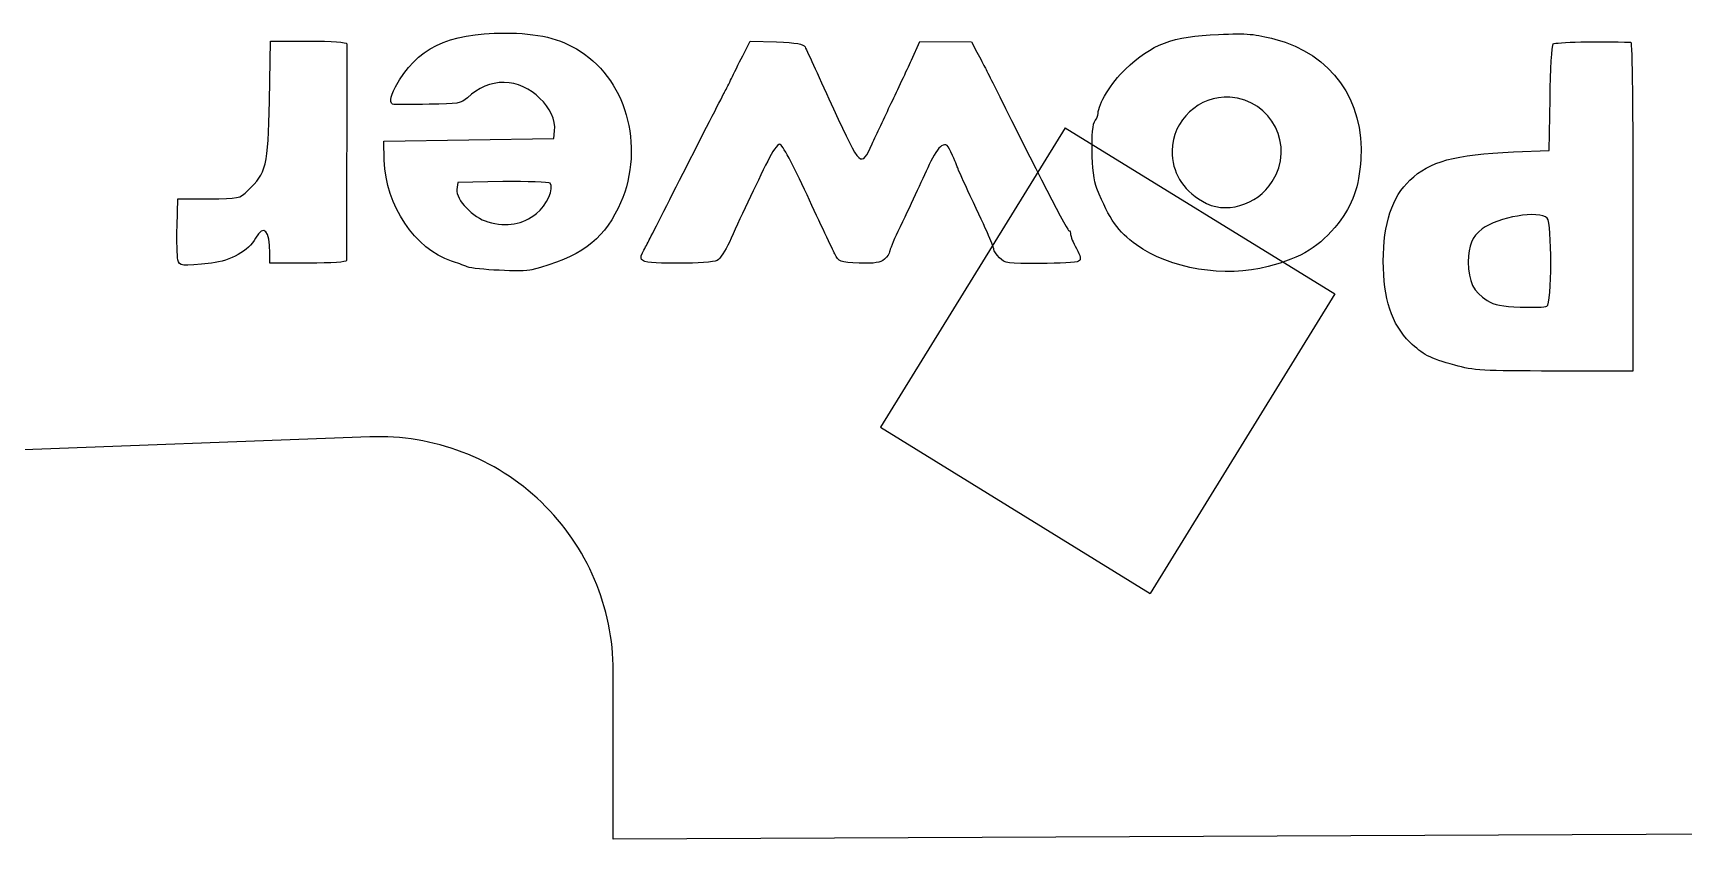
# Model space of a CAD drawing. Header units: centimetres. Extents: x 56783 to 57745, y 15612 to 15912.
# Drawn here: x 56801.8 to 56817.44, y 15622.99 to 15630.63 of the extents above; entities that cross this region are included whole.
import ezdxf

# ---------------------------------------------------------------- set-up
doc = ezdxf.new("R2010")
doc.units = ezdxf.units.CM
doc.header["$MEASUREMENT"] = 0
for name, color, linetype in [('Exterior', 7, 'Continuous'), ('Interior', 4, 'Continuous'), ('Publicidades', 6, 'Continuous')]:
    doc.layers.add(name, color=color, linetype=linetype)

msp = doc.modelspace()

# ---------------------------------------------------------------- linework, layer by layer
at = {"layer": 'Exterior'}
for p, q in [((56804.991, 15626.805), (56792.719, 15626.343)), ((56807.297, 15622.993), (56807.297, 15624.584)), ((56820.898, 15623.054), (56807.297, 15622.993))]:
    msp.add_line(p, q, dxfattribs=at)
msp.add_arc((56805.075, 15624.584), 2.222, 0, 92.1535, dxfattribs=at)
at = {"layer": 'Interior'}
for p, q in [((56811.577, 15629.733), (56809.827, 15626.896)), ((56811.577, 15629.733), (56814.131, 15628.158)), ((56814.131, 15628.158), (56812.381, 15625.321)), ((56809.827, 15626.896), (56812.381, 15625.321))]:
    msp.add_line(p, q, dxfattribs=at)
at = {"layer": 'Publicidades'}
for points, knots in [([(56803.491, 15628.451), (56803.675, 15628.471), (56803.841, 15628.565), (56803.909, 15628.687), (56803.987, 15628.822), (56804.044, 15628.762), (56804.044, 15628.546), (56804.044, 15628.546), (56804.044, 15628.45), (56804.044, 15628.45), (56804.044, 15628.45), (56804.408, 15628.45), (56804.408, 15628.45), (56804.634, 15628.45), (56804.771, 15628.46), (56804.771, 15628.476), (56804.771, 15628.476), (56804.773, 15630.528), (56804.773, 15630.528), (56804.773, 15630.544), (56804.635, 15630.554), (56804.412, 15630.554), (56804.412, 15630.554), (56804.051, 15630.555), (56804.051, 15630.555), (56804.051, 15630.555), (56804.04, 15629.988), (56804.04, 15629.988), (56804.027, 15629.365), (56804.014, 15629.305), (56803.837, 15629.139), (56803.756, 15629.061), (56803.751, 15629.061), (56803.465, 15629.061), (56803.465, 15629.061), (56803.174, 15629.059), (56803.174, 15629.059), (56803.174, 15629.059), (56803.166, 15628.802), (56803.166, 15628.802), (56803.161, 15628.659), (56803.166, 15628.516), (56803.174, 15628.482), (56803.189, 15628.42), (56803.205, 15628.417), (56803.491, 15628.451)], [0, 0, 0, 0, 0.066667, 0.066667, 0.066667, 0.133333, 0.133333, 0.133333, 0.2, 0.2, 0.2, 0.266667, 0.266667, 0.266667, 0.333333, 0.333333, 0.333333, 0.4, 0.4, 0.4, 0.466667, 0.466667, 0.466667, 0.533333, 0.533333, 0.533333, 0.6, 0.6, 0.6, 0.666667, 0.666667, 0.666667, 0.733333, 0.733333, 0.733333, 0.8, 0.8, 0.8, 0.866667, 0.866667, 0.866667, 0.933333, 0.933333, 0.933333, 1, 1, 1, 1]), ([(56806.525, 15628.386), (56806.987, 15628.51), (56807.187, 15628.656), (56807.343, 15628.97), (56807.604, 15629.502), (56807.441, 15630.17), (56806.984, 15630.459), (56806.794, 15630.581), (56806.584, 15630.63), (56806.267, 15630.631), (56805.726, 15630.631), (56805.433, 15630.486), (56805.235, 15630.12), (56805.18, 15630.018), (56805.175, 15629.956), (56805.219, 15629.954), (56805.238, 15629.954), (56805.388, 15629.953), (56805.552, 15629.956), (56805.827, 15629.958), (56805.856, 15629.963), (56805.916, 15630.018), (56806.017, 15630.114), (56806.137, 15630.163), (56806.264, 15630.163), (56806.508, 15630.163), (56806.765, 15629.913), (56806.741, 15629.703), (56806.741, 15629.703), (56806.734, 15629.63), (56806.734, 15629.63), (56806.734, 15629.63), (56805.928, 15629.618), (56805.928, 15629.618), (56805.928, 15629.618), (56805.123, 15629.606), (56805.123, 15629.606), (56805.123, 15629.606), (56805.128, 15629.426), (56805.128, 15629.426), (56805.143, 15628.995), (56805.418, 15628.582), (56805.766, 15628.47), (56805.813, 15628.454), (56805.878, 15628.431), (56805.914, 15628.415), (56805.987, 15628.387), (56806.444, 15628.365), (56806.525, 15628.386), (56806.525, 15628.386), (56806.525, 15628.386), (56806.525, 15628.386)], [0, 0, 0, 0, 0.058824, 0.058824, 0.058824, 0.117647, 0.117647, 0.117647, 0.176471, 0.176471, 0.176471, 0.235294, 0.235294, 0.235294, 0.294118, 0.294118, 0.294118, 0.352941, 0.352941, 0.352941, 0.411765, 0.411765, 0.411765, 0.470588, 0.470588, 0.470588, 0.529412, 0.529412, 0.529412, 0.588235, 0.588235, 0.588235, 0.647059, 0.647059, 0.647059, 0.705882, 0.705882, 0.705882, 0.764706, 0.764706, 0.764706, 0.823529, 0.823529, 0.823529, 0.882353, 0.882353, 0.882353, 0.941176, 0.941176, 0.941176, 1, 1, 1, 1]), ([(56811.705, 15628.468), (56811.731, 15628.483), (56811.725, 15628.512), (56811.684, 15628.59), (56811.653, 15628.644), (56811.629, 15628.704), (56811.629, 15628.722), (56811.629, 15628.738), (56811.622, 15628.756), (56811.609, 15628.761), (56811.593, 15628.767), (56811.178, 15629.577), (56810.906, 15630.133), (56810.872, 15630.198), (56810.836, 15630.271), (56810.823, 15630.297), (56810.807, 15630.323), (56810.774, 15630.391), (56810.742, 15630.448), (56810.742, 15630.448), (56810.691, 15630.549), (56810.691, 15630.549), (56810.691, 15630.549), (56810.2, 15630.55), (56810.2, 15630.55), (56810.2, 15630.55), (56810.122, 15630.373), (56810.122, 15630.373), (56810.077, 15630.277), (56809.991, 15630.093), (56809.929, 15629.965), (56809.869, 15629.836), (56809.788, 15629.664), (56809.749, 15629.581), (56809.645, 15629.35), (56809.638, 15629.355), (56809.383, 15629.914), (56809.329, 15630.028), (56809.251, 15630.197), (56809.21, 15630.291), (56809.168, 15630.384), (56809.124, 15630.478), (56809.114, 15630.499), (56809.098, 15630.527), (56809.033, 15630.54), (56808.844, 15630.546), (56808.844, 15630.546), (56808.594, 15630.554), (56808.594, 15630.554), (56808.594, 15630.554), (56808.524, 15630.416), (56808.524, 15630.416), (56808.485, 15630.341), (56808.438, 15630.242), (56808.417, 15630.2), (56808.396, 15630.156), (56808.368, 15630.099), (56808.352, 15630.071), (56808.337, 15630.042), (56808.173, 15629.725), (56807.993, 15629.369), (56807.811, 15629.011), (56807.65, 15628.694), (56807.634, 15628.661), (56807.616, 15628.629), (56807.59, 15628.577), (56807.574, 15628.549), (56807.554, 15628.505), (56807.554, 15628.487), (56807.582, 15628.471), (56807.631, 15628.44), (56808.221, 15628.442), (56808.281, 15628.476), (56808.309, 15628.489), (56808.361, 15628.569), (56808.398, 15628.65), (56808.479, 15628.837), (56808.658, 15629.213), (56808.76, 15629.418), (56808.801, 15629.506), (56808.853, 15629.577), (56808.874, 15629.577), (56808.897, 15629.577), (56808.999, 15629.387), (56809.133, 15629.096), (56809.255, 15628.831), (56809.375, 15628.579), (56809.395, 15628.537), (56809.434, 15628.462), (56809.442, 15628.459), (56809.626, 15628.451), (56809.777, 15628.446), (56809.826, 15628.454), (56809.865, 15628.487), (56809.894, 15628.511), (56809.915, 15628.544), (56809.915, 15628.557), (56809.915, 15628.573), (56809.949, 15628.659), (56809.993, 15628.75), (56810.11, 15628.994), (56810.214, 15629.22), (56810.29, 15629.386), (56810.326, 15629.466), (56810.378, 15629.547), (56810.407, 15629.562), (56810.453, 15629.586), (56810.464, 15629.575), (56810.51, 15629.469), (56810.542, 15629.401), (56810.565, 15629.344), (56810.565, 15629.339), (56810.565, 15629.334), (56810.617, 15629.219), (56810.679, 15629.087), (56810.842, 15628.741), (56810.902, 15628.606), (56810.902, 15628.58), (56810.902, 15628.57), (56810.925, 15628.533), (56810.957, 15628.502), (56811.006, 15628.447), (56811.029, 15628.445), (56811.341, 15628.447), (56811.523, 15628.447), (56811.686, 15628.457), (56811.705, 15628.468), (56811.705, 15628.468), (56811.705, 15628.468), (56811.705, 15628.468)], [0, 0, 0, 0, 0.023256, 0.023256, 0.023256, 0.046512, 0.046512, 0.046512, 0.069767, 0.069767, 0.069767, 0.093023, 0.093023, 0.093023, 0.116279, 0.116279, 0.116279, 0.139535, 0.139535, 0.139535, 0.162791, 0.162791, 0.162791, 0.186047, 0.186047, 0.186047, 0.209302, 0.209302, 0.209302, 0.232558, 0.232558, 0.232558, 0.255814, 0.255814, 0.255814, 0.27907, 0.27907, 0.27907, 0.302326, 0.302326, 0.302326, 0.325581, 0.325581, 0.325581, 0.348837, 0.348837, 0.348837, 0.372093, 0.372093, 0.372093, 0.395349, 0.395349, 0.395349, 0.418605, 0.418605, 0.418605, 0.44186, 0.44186, 0.44186, 0.465116, 0.465116, 0.465116, 0.488372, 0.488372, 0.488372, 0.511628, 0.511628, 0.511628, 0.534884, 0.534884, 0.534884, 0.55814, 0.55814, 0.55814, 0.581395, 0.581395, 0.581395, 0.604651, 0.604651, 0.604651, 0.627907, 0.627907, 0.627907, 0.651163, 0.651163, 0.651163, 0.674419, 0.674419, 0.674419, 0.697674, 0.697674, 0.697674, 0.72093, 0.72093, 0.72093, 0.744186, 0.744186, 0.744186, 0.767442, 0.767442, 0.767442, 0.790698, 0.790698, 0.790698, 0.813953, 0.813953, 0.813953, 0.837209, 0.837209, 0.837209, 0.860465, 0.860465, 0.860465, 0.883721, 0.883721, 0.883721, 0.906977, 0.906977, 0.906977, 0.930233, 0.930233, 0.930233, 0.953488, 0.953488, 0.953488, 0.976744, 0.976744, 0.976744, 1, 1, 1, 1]), ([(56813.5, 15628.417), (56813.819, 15628.502), (56813.993, 15628.611), (56814.162, 15628.827), (56814.303, 15629.003), (56814.36, 15629.172), (56814.378, 15629.435), (56814.413, 15629.993), (56814.101, 15630.43), (56813.564, 15630.573), (56813.379, 15630.622), (56813.304, 15630.63), (56813.029, 15630.618), (56812.592, 15630.6), (56812.397, 15630.527), (56812.148, 15630.288), (56812.012, 15630.159), (56811.89, 15629.956), (56811.89, 15629.868), (56811.89, 15629.847), (56811.877, 15629.818), (56811.862, 15629.803), (56811.815, 15629.756), (56811.825, 15629.281), (56811.877, 15629.159), (56812.001, 15628.857), (56812.074, 15628.753), (56812.253, 15628.623), (56812.564, 15628.397), (56813.094, 15628.308), (56813.5, 15628.417), (56813.5, 15628.417), (56813.5, 15628.417), (56813.5, 15628.417)], [0, 0, 0, 0, 0.090909, 0.090909, 0.090909, 0.181818, 0.181818, 0.181818, 0.272727, 0.272727, 0.272727, 0.363636, 0.363636, 0.363636, 0.454545, 0.454545, 0.454545, 0.545455, 0.545455, 0.545455, 0.636364, 0.636364, 0.636364, 0.727273, 0.727273, 0.727273, 0.818182, 0.818182, 0.818182, 0.909091, 0.909091, 0.909091, 1, 1, 1, 1]), ([(56816.955, 15628.986), (56816.956, 15629.843), (56816.948, 15630.544), (56816.935, 15630.544), (56816.631, 15630.555), (56816.218, 15630.545), (56816.2, 15630.527), (56816.187, 15630.514), (56816.174, 15630.283), (56816.171, 15630.012), (56816.171, 15630.012), (56816.163, 15629.519), (56816.163, 15629.519), (56816.163, 15629.519), (56815.825, 15629.504), (56815.825, 15629.504), (56815.264, 15629.478), (56815.03, 15629.416), (56814.843, 15629.237), (56814.674, 15629.078), (56814.591, 15628.827), (56814.591, 15628.468), (56814.59, 15628.115), (56814.671, 15627.868), (56814.842, 15627.702), (56814.967, 15627.582), (56815.024, 15627.551), (56815.268, 15627.483), (56815.447, 15627.433), (56815.53, 15627.428), (56816.208, 15627.428), (56816.208, 15627.428), (56816.954, 15627.427), (56816.954, 15627.427), (56816.954, 15627.427), (56816.955, 15628.986), (56816.955, 15628.986)], [0, 0, 0, 0, 0.083333, 0.083333, 0.083333, 0.166667, 0.166667, 0.166667, 0.25, 0.25, 0.25, 0.333333, 0.333333, 0.333333, 0.416667, 0.416667, 0.416667, 0.5, 0.5, 0.5, 0.583333, 0.583333, 0.583333, 0.666667, 0.666667, 0.666667, 0.75, 0.75, 0.75, 0.833333, 0.833333, 0.833333, 0.916667, 0.916667, 0.916667, 1, 1, 1, 1]), ([(56812.877, 15629.036), (56812.682, 15629.155), (56812.591, 15629.309), (56812.591, 15629.516), (56812.591, 15629.802), (56812.849, 15630.041), (56813.137, 15630.023), (56813.537, 15629.994), (56813.755, 15629.562), (56813.539, 15629.225), (56813.396, 15628.994), (56813.087, 15628.908), (56812.877, 15629.036), (56812.877, 15629.036), (56812.877, 15629.036), (56812.877, 15629.036)], [0, 0, 0, 0, 0.2, 0.2, 0.2, 0.4, 0.4, 0.4, 0.6, 0.6, 0.6, 0.8, 0.8, 0.8, 1, 1, 1, 1]), ([(56806.109, 15628.841), (56805.969, 15628.88), (56805.806, 15629.052), (56805.816, 15629.148), (56805.816, 15629.148), (56805.824, 15629.215), (56805.824, 15629.215), (56805.824, 15629.215), (56806.25, 15629.223), (56806.25, 15629.223), (56806.486, 15629.225), (56806.686, 15629.22), (56806.699, 15629.207), (56806.741, 15629.165), (56806.666, 15628.996), (56806.569, 15628.921), (56806.437, 15628.815), (56806.294, 15628.791), (56806.109, 15628.841)], [0, 0, 0, 0, 0.166667, 0.166667, 0.166667, 0.333333, 0.333333, 0.333333, 0.5, 0.5, 0.5, 0.666667, 0.666667, 0.666667, 0.833333, 0.833333, 0.833333, 1, 1, 1, 1]), ([(56815.575, 15628.096), (56815.445, 15628.176), (56815.396, 15628.278), (56815.396, 15628.46), (56815.399, 15628.626), (56815.427, 15628.696), (56815.526, 15628.774), (56815.674, 15628.888), (56816.069, 15628.953), (56816.144, 15628.877), (56816.189, 15628.833), (56816.188, 15628.062), (56816.141, 15628.041), (56816.126, 15628.033), (56816.009, 15628.03), (56815.887, 15628.033), (56815.715, 15628.039), (56815.645, 15628.054), (56815.575, 15628.096), (56815.575, 15628.096), (56815.575, 15628.096), (56815.575, 15628.096)], [0, 0, 0, 0, 0.142857, 0.142857, 0.142857, 0.285714, 0.285714, 0.285714, 0.428571, 0.428571, 0.428571, 0.571429, 0.571429, 0.571429, 0.714286, 0.714286, 0.714286, 0.857143, 0.857143, 0.857143, 1, 1, 1, 1])]:
    msp.add_open_spline(points, degree=3, knots=knots, dxfattribs=at)

doc.saveas('drawing.dxf')
